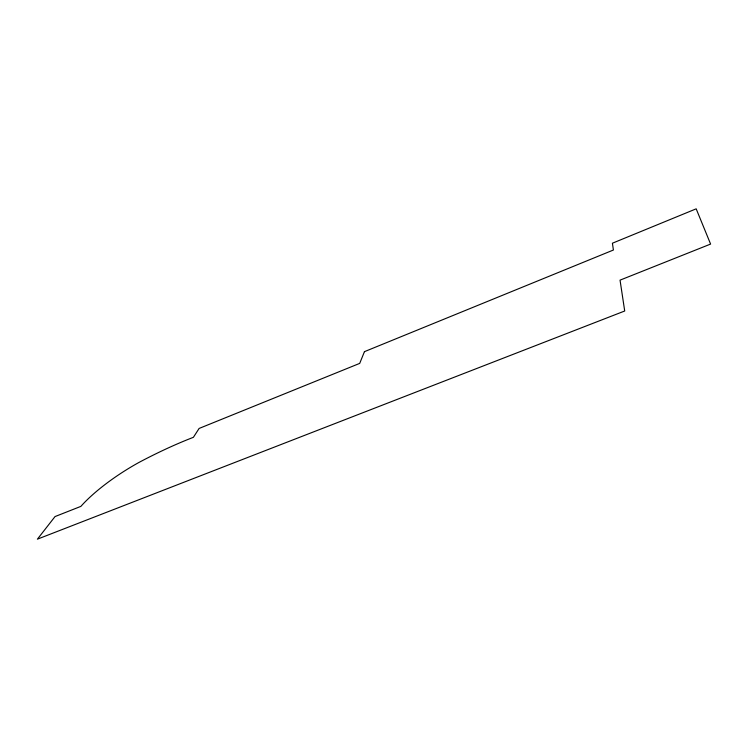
<?xml version="1.0" encoding="UTF-8"?>
<svg xmlns="http://www.w3.org/2000/svg" width="748" height="748" viewBox="0 0 748 748"><rect width="100%" height="100%" fill="white"/><g stroke="black" fill="none" stroke-linecap="round" stroke-linejoin="round"><path stroke-width="1.12" d="M364.444 351.663L359.713 363.388L199.108 428.445L193.395 437.309A202.97 63.131 -32.7 0 0 138.801 462.526A80.934 23.076 -31.8 0 0 80.877 506.377L55.034 516.569L37.4 539.168L624.711 311L620.045 280.145L710.6 244.072L696.182 208.832L612.416 243.212L613.407 250.019L364.444 351.663"/></g></svg>
